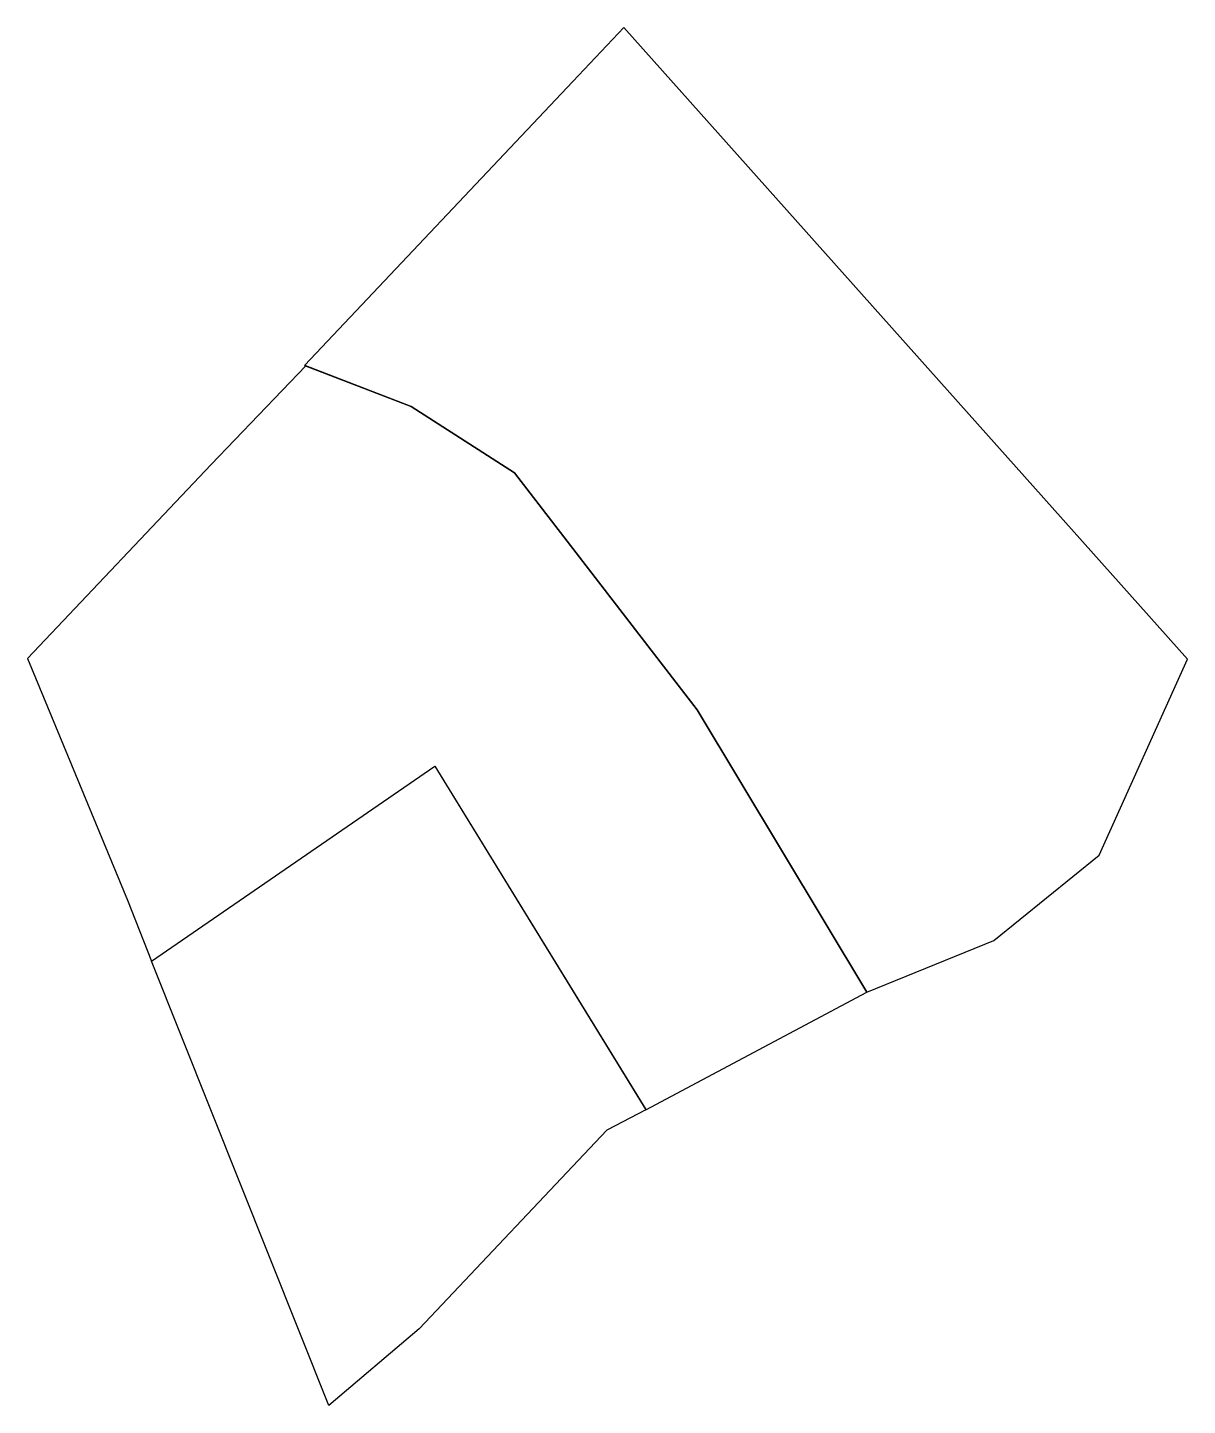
# Model space of a CAD drawing. Header units: metres. Extents: x 316756 to 316843, y 5276430 to 5276534.
import ezdxf

# ---------------------------------------------------------------- set-up
doc = ezdxf.new("R2010")
doc.units = ezdxf.units.M
for name, color, linetype in [('LOT - 1', 3, 'Continuous'), ('PARC', 120, 'Continuous'), ('PARC - NAD27 ADJ', 2, 'Continuous')]:
    doc.layers.add(name, color=color, linetype=linetype)

msp = doc.modelspace()

# ---------------------------------------------------------------- linework, layer by layer
at = {"layer": 'LOT - 1', "flags": 128}
msp.add_lwpolyline([(316802.35, 5276452.63), (316819.07, 5276461.51), (316806.24, 5276482.88), (316792.43, 5276500.8), (316784.62, 5276505.81), (316776.64, 5276508.88), (316769.5, 5276501.41), (316755.61, 5276486.75), (316763.17, 5276468.48), (316764.99, 5276463.86), (316786.41, 5276478.61), (316802.35, 5276452.63)], dxfattribs=at)
at = {"layer": 'PARC', "flags": 128}
msp.add_lwpolyline([(316802.35, 5276452.63), (316799.42, 5276451.08), (316785.22, 5276436.06), (316778.4, 5276430.27), (316764.99, 5276463.86), (316786.41, 5276478.61), (316802.35, 5276452.64)], dxfattribs=at)
at = {"layer": 'PARC - NAD27 ADJ', "flags": 128}
msp.add_lwpolyline([(316819.06, 5276461.51), (316828.68, 5276465.43), (316836.64, 5276471.87), (316843.31, 5276486.69), (316800.69, 5276534.46), (316796.84, 5276530.39), (316776.55, 5276508.9), (316784.61, 5276505.81), (316792.42, 5276500.8), (316806.23, 5276482.88), (316819.06, 5276461.51)], dxfattribs=at)

doc.saveas('drawing.dxf')
